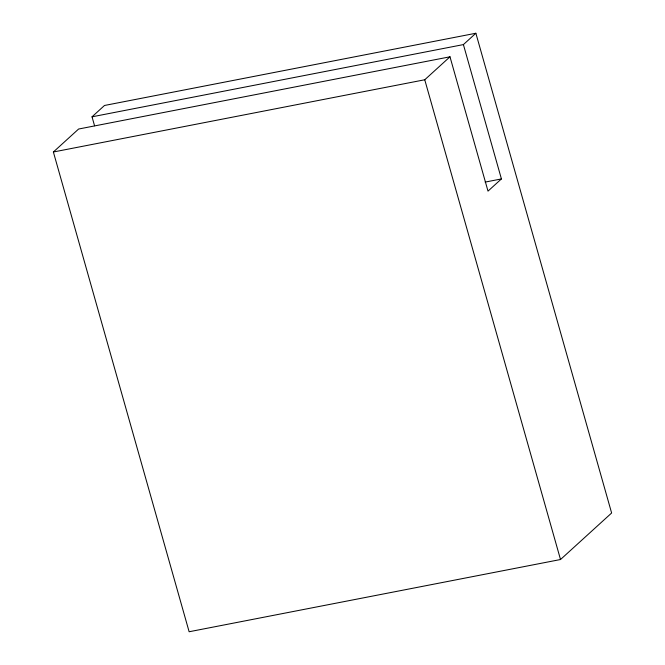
<?xml version="1.0" encoding="UTF-8"?>
<svg xmlns="http://www.w3.org/2000/svg" width="665" height="665" viewBox="0 0 665 665"><rect width="100%" height="100%" fill="white"/><g stroke="black" fill="none" stroke-linecap="round" stroke-linejoin="round"><path stroke-width="1" d="M53.375 151.994L78.611 129.027L449.989 56.799L488.002 191.129L501.418 178.927L463.405 44.588L475.866 33.25L611.625 513.006L560.512 559.523L189.134 631.75L53.375 151.994L424.752 79.767L449.989 56.799M94.563 125.776L92.028 116.816L104.488 105.477L475.866 33.25M92.028 116.816L463.405 44.588M485.134 182.094L501.418 178.927M424.752 79.767L560.512 559.523"/></g></svg>
